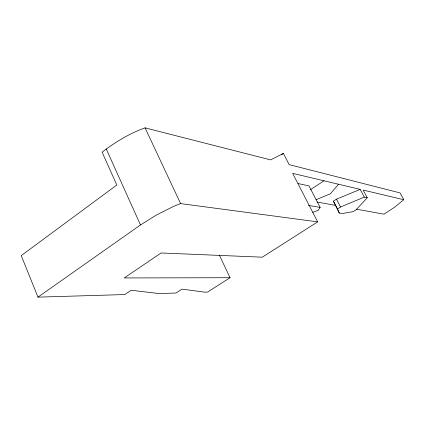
<?xml version="1.0" encoding="UTF-8"?>
<svg xmlns="http://www.w3.org/2000/svg" width="425" height="425" viewBox="0 0 425 425"><rect width="100%" height="100%" fill="white"/><g stroke="black" fill="none" stroke-linecap="round" stroke-linejoin="round"><path stroke-width="0.64" d="M297.999 183.531L308.975 185.906L320.147 207.4L318.208 210.338L312.71 212.362M338.497 184.232L330.39 193.816L316.019 199.718M367.274 197.747L356.086 209.785L353.117 211.655L342.38 213.52L339.288 213.015L333.397 201.137L336.446 199.176L360.177 189.369L364.342 197.11L367.274 197.747L363.136 190.071L403.75 199.702L395.011 206.954L383.977 214.173L356.612 209.212M403.75 199.702L399.989 192.892L289.149 164.618L283.369 153.425L270.635 159.896L145.079 127.861C129.508 133.445 115.196 142.141 102.08 152.145L116.827 185.013L21.25 255.606L37.963 297.139L124.785 294.557L131.182 290.28L159.04 293.537L175.971 293.032L182.006 289.117L204.797 292.177L207.517 292.097L230.068 277.716L219.316 255.042M37.963 297.139L140.494 224.963L156.193 215.13L173.905 206.231L180.593 203.586L317.672 221.866L292.634 173.357L360.177 189.369M281.217 154.902L283.369 153.425M310.324 189.794L324.004 180.795M339.288 213.015L337.508 208.951L340.568 206.996L364.342 197.11M317.672 221.866L262.273 257.189L161.075 252.971L124.259 277.95L230.068 277.716M308.454 205.413L320.147 207.4M316.992 202.024L335.251 205.333M336.446 199.176L340.568 206.996M333.397 201.137L337.508 208.951M145.079 127.861L180.593 203.586M106.239 148.957L140.494 224.963"/></g></svg>
